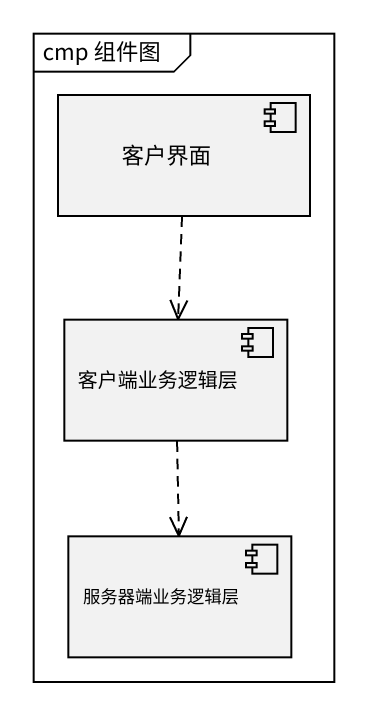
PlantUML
@startuml
mainframe cmp 组件图
component 客户界面
component 客户端业务逻辑层
component 服务器端业务逻辑层
客户界面 ..> 客户端业务逻辑层
客户端业务逻辑层 ..> 服务器端业务逻辑层
@enduml
